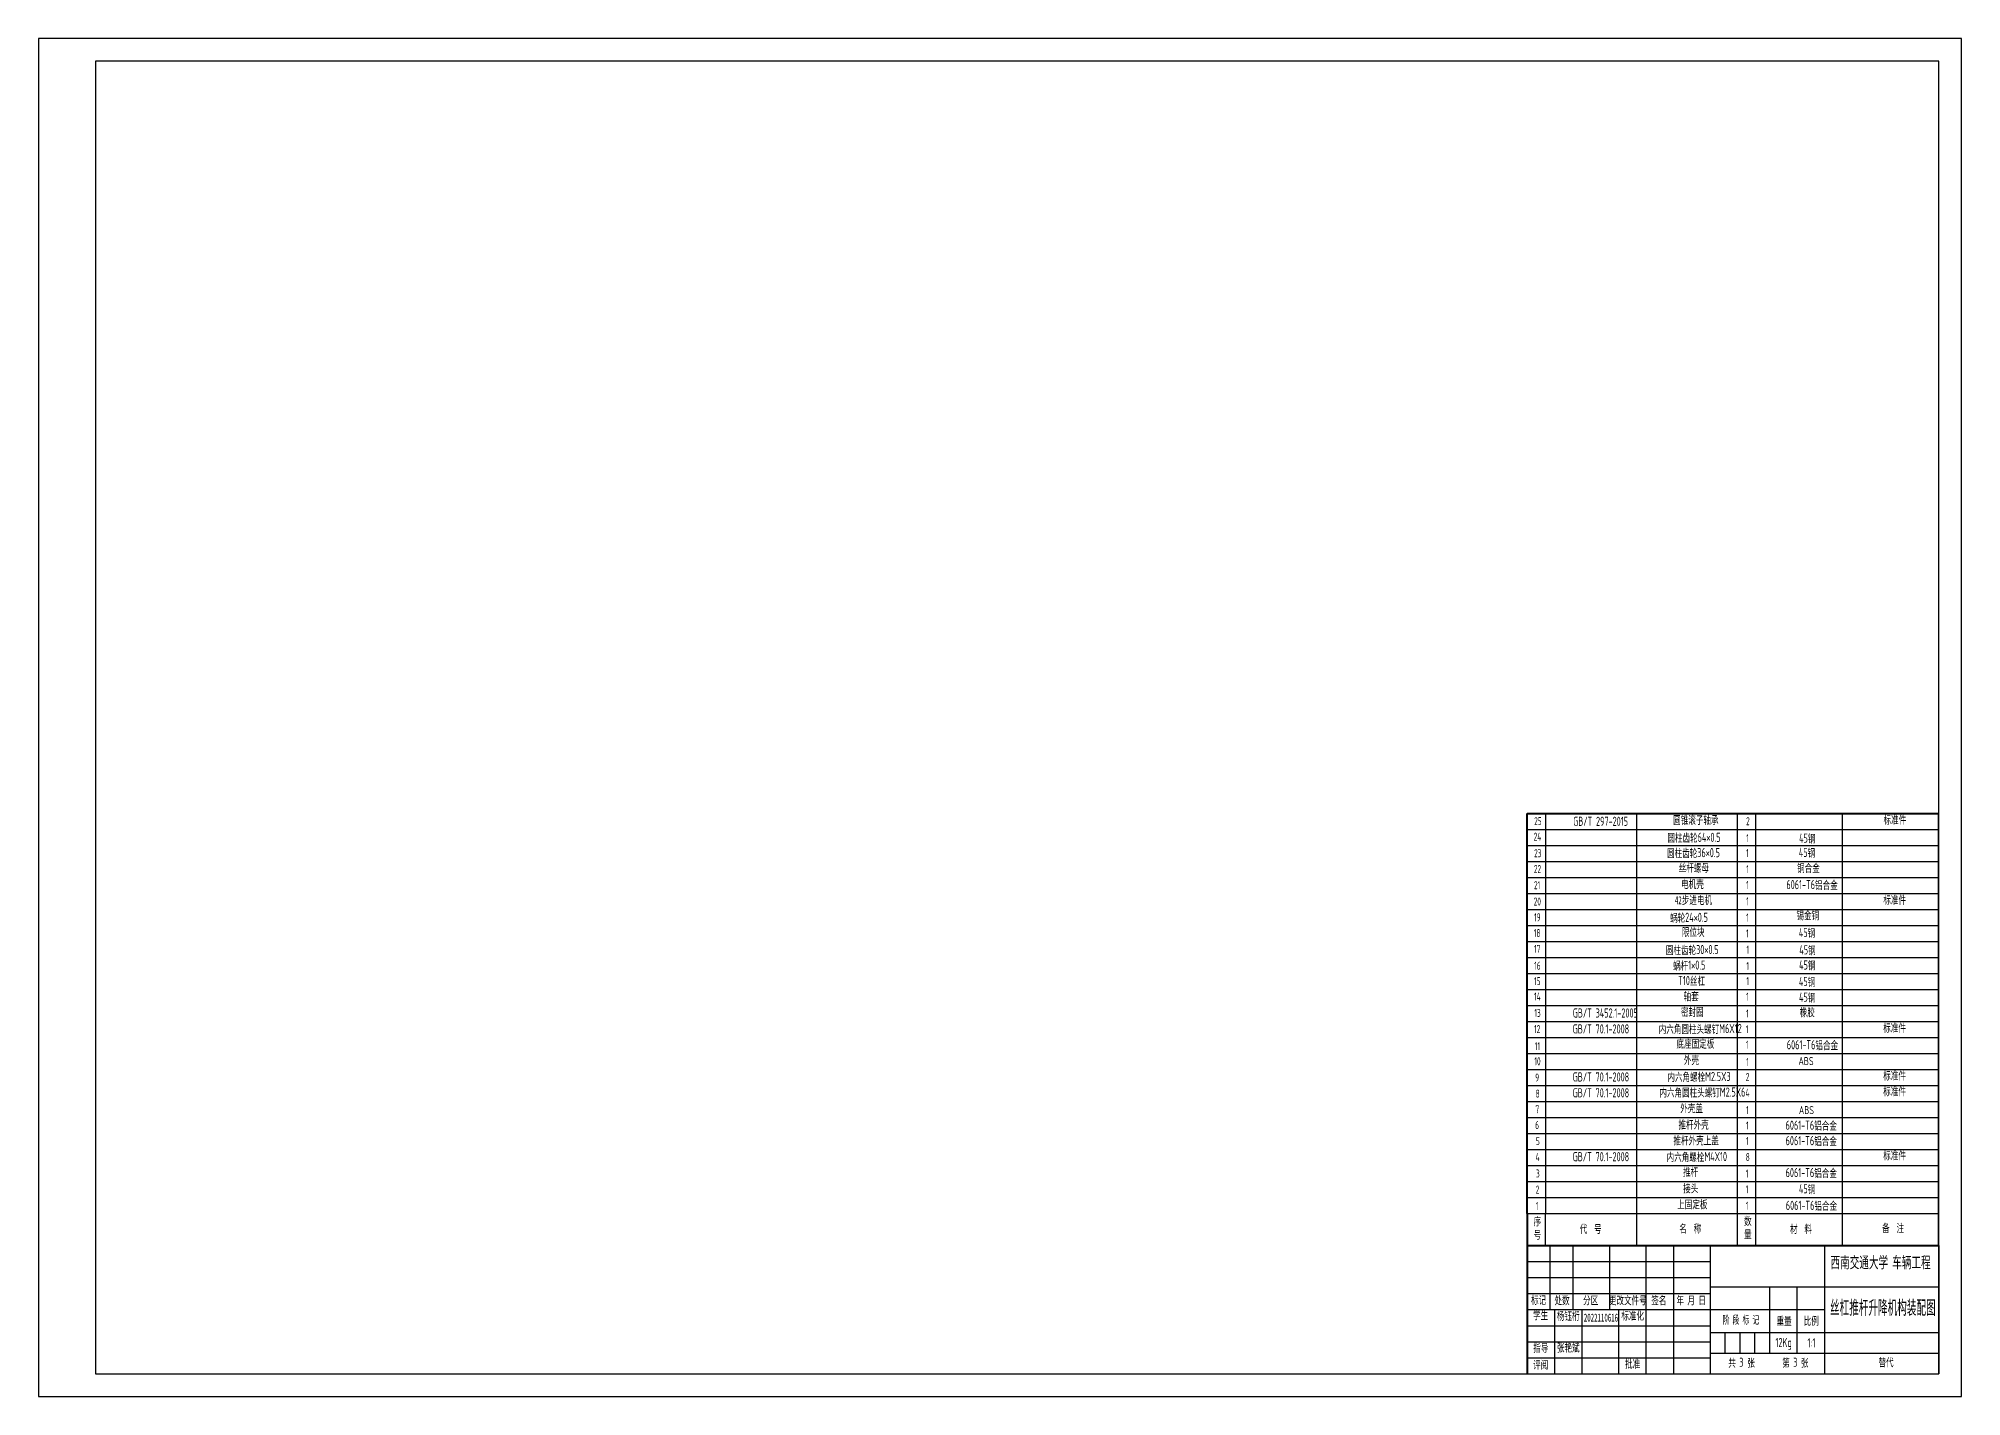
# Model space of a CAD drawing. Header units: millimetres. Extents: x 0 to 2406, y -938 to 757.
# Drawn here: x 1565 to 2406, y 163 to 757 of the extents above; entities that cross this region are included whole.
import ezdxf

# ---------------------------------------------------------------- set-up
doc = ezdxf.new("R2010")
doc.units = ezdxf.units.MM
for name, color, linetype in [('10', 7, 'Continuous'), ('5', 7, 'Continuous'), ('9', 7, 'Continuous'), ('SLD-0', 7, 'Continuous')]:
    doc.layers.add(name, color=color, linetype=linetype)
doc.styles.add('SLDTEXTSTYLE0', font='TXT', dxfattribs={"width": 0.7, "bigfont": 'bigfont'})
doc.styles.add('SLDTEXTSTYLE1', font='TXT', dxfattribs={"width": 0.633333, "bigfont": 'bigfont'})
doc.styles.add('SLDTEXTSTYLE2', font='TXT', dxfattribs={"width": 0.7})
doc.styles.add('SLDTEXTSTYLE3', font='TXT', dxfattribs={"width": 0.616667})

# ---------------------------------------------------------------- blocks, each defined once
blk = doc.blocks.new('SW_TABLEANNOTATION_0')
at = {"lineweight": 40}
for p, q in [((199.56, -20.09), (199.56, -13.09)), ((199.56, -13.09), (379.56, -13.09)), ((199.56, -27.09), (199.56, -20.09)), ((199.56, -34.09), (199.56, -27.09)), ((199.56, -41.09), (199.56, -34.09)), ((199.56, -48.09), (199.56, -41.09)), ((199.56, -55.09), (199.56, -48.09)), ((199.56, -62.09), (199.56, -55.09)), ((199.56, -69.09), (199.56, -62.09)), ((199.56, -76.09), (199.56, -69.09)), ((199.56, -83.09), (199.56, -76.09)), ((199.56, -90.09), (199.56, -83.09)), ((199.56, -97.09), (199.56, -90.09)), ((199.56, -104.09), (199.56, -97.09)), ((199.56, -111.09), (199.56, -104.09)), ((199.56, -118.09), (199.56, -111.09)), ((199.56, -125.09), (199.56, -118.09)), ((199.56, -132.09), (199.56, -125.09)), ((199.56, -139.09), (199.56, -132.09)), ((199.56, -146.09), (199.56, -139.09)), ((199.56, -153.09), (199.56, -146.09)), ((199.56, -160.09), (199.56, -153.09)), ((199.56, -167.09), (199.56, -160.09)), ((199.56, -174.09), (199.56, -167.09)), ((199.56, -181.09), (199.56, -174.09)), ((199.56, -188.09), (199.56, -181.09)), ((199.56, -188.09), (199.56, -202.09))]:
    blk.add_line(p, q, dxfattribs=at)
for p, q in [((207.56, -13.09), (207.56, -20.09)), ((247.56, -20.09), (247.56, -13.09)), ((291.56, -20.09), (291.56, -13.09)), ((299.56, -20.09), (299.56, -13.09)), ((337.56, -20.09), (337.56, -13.09)), ((379.56, -20.09), (379.56, -13.09)), ((199.56, -20.09), (379.56, -20.09)), ((207.56, -20.09), (207.56, -27.09)), ((247.56, -27.09), (247.56, -20.09)), ((291.56, -27.09), (291.56, -20.09)), ((299.56, -27.09), (299.56, -20.09)), ((337.56, -27.09), (337.56, -20.09)), ((337.56, -20.09), (347.56, -20.09)), ((379.56, -27.09), (379.56, -20.09)), ((199.56, -27.09), (379.56, -27.09)), ((207.56, -27.09), (207.56, -34.09)), ((247.56, -34.09), (247.56, -27.09)), ((291.56, -34.09), (291.56, -27.09)), ((299.56, -34.09), (299.56, -27.09)), ((337.56, -34.09), (337.56, -27.09)), ((337.56, -27.09), (347.56, -27.09)), ((379.56, -34.09), (379.56, -27.09)), ((199.56, -34.09), (379.56, -34.09)), ((199.56, -41.09), (379.56, -41.09)), ((207.56, -34.09), (207.56, -41.09)), ((207.56, -41.09), (207.56, -48.09)), ((247.56, -41.09), (247.56, -34.09)), ((247.56, -48.09), (247.56, -41.09)), ((291.56, -41.09), (291.56, -34.09)), ((291.56, -48.09), (291.56, -41.09)), ((299.56, -41.09), (299.56, -34.09)), ((299.56, -48.09), (299.56, -41.09)), ((337.56, -41.09), (337.56, -34.09)), ((337.56, -34.09), (347.56, -34.09)), ((337.56, -48.09), (337.56, -41.09)), ((337.56, -41.09), (347.56, -41.09)), ((379.56, -41.09), (379.56, -34.09)), ((379.56, -48.09), (379.56, -41.09)), ((199.56, -48.09), (379.56, -48.09)), ((207.56, -48.09), (207.56, -55.09)), ((247.56, -55.09), (247.56, -48.09)), ((291.56, -55.09), (291.56, -48.09)), ((299.56, -55.09), (299.56, -48.09)), ((337.56, -55.09), (337.56, -48.09)), ((337.56, -48.09), (347.56, -48.09)), ((379.56, -55.09), (379.56, -48.09)), ((199.56, -55.09), (379.56, -55.09)), ((207.56, -55.09), (207.56, -62.09)), ((247.56, -62.09), (247.56, -55.09)), ((291.56, -62.09), (291.56, -55.09)), ((299.56, -62.09), (299.56, -55.09)), ((337.56, -62.09), (337.56, -55.09)), ((337.56, -55.09), (347.56, -55.09)), ((379.56, -62.09), (379.56, -55.09)), ((199.56, -62.09), (379.56, -62.09)), ((207.56, -62.09), (207.56, -69.09)), ((247.56, -69.09), (247.56, -62.09)), ((291.56, -69.09), (291.56, -62.09)), ((299.56, -69.09), (299.56, -62.09)), ((337.56, -69.09), (337.56, -62.09)), ((337.56, -62.09), (347.56, -62.09)), ((379.56, -69.09), (379.56, -62.09)), ((199.56, -69.09), (379.56, -69.09)), ((207.56, -69.09), (207.56, -76.09)), ((247.56, -76.09), (247.56, -69.09)), ((291.56, -76.09), (291.56, -69.09)), ((299.56, -76.09), (299.56, -69.09)), ((337.56, -76.09), (337.56, -69.09)), ((337.56, -69.09), (347.56, -69.09)), ((379.56, -76.09), (379.56, -69.09)), ((199.56, -76.09), (379.56, -76.09)), ((199.56, -83.09), (379.56, -83.09)), ((207.56, -76.09), (207.56, -83.09)), ((207.56, -83.09), (207.56, -90.09)), ((247.56, -83.09), (247.56, -76.09)), ((247.56, -90.09), (247.56, -83.09)), ((291.56, -83.09), (291.56, -76.09)), ((291.56, -90.09), (291.56, -83.09)), ((299.56, -83.09), (299.56, -76.09)), ((299.56, -90.09), (299.56, -83.09)), ((337.56, -83.09), (337.56, -76.09)), ((337.56, -76.09), (347.56, -76.09)), ((337.56, -90.09), (337.56, -83.09)), ((337.56, -83.09), (347.56, -83.09)), ((379.56, -83.09), (379.56, -76.09)), ((379.56, -90.09), (379.56, -83.09)), ((199.56, -90.09), (379.56, -90.09)), ((207.56, -90.09), (207.56, -97.09)), ((247.56, -97.09), (247.56, -90.09)), ((291.56, -97.09), (291.56, -90.09)), ((299.56, -97.09), (299.56, -90.09)), ((337.56, -97.09), (337.56, -90.09)), ((337.56, -90.09), (347.56, -90.09)), ((379.56, -97.09), (379.56, -90.09)), ((199.56, -97.09), (379.56, -97.09)), ((207.56, -97.09), (207.56, -104.09)), ((247.56, -104.09), (247.56, -97.09)), ((291.56, -104.09), (291.56, -97.09)), ((299.56, -104.09), (299.56, -97.09)), ((337.56, -104.09), (337.56, -97.09)), ((337.56, -97.09), (347.56, -97.09)), ((379.56, -104.09), (379.56, -97.09)), ((199.56, -104.09), (379.56, -104.09)), ((207.56, -104.09), (207.56, -111.09)), ((247.56, -111.09), (247.56, -104.09)), ((291.56, -111.09), (291.56, -104.09)), ((299.56, -111.09), (299.56, -104.09)), ((337.56, -111.09), (337.56, -104.09)), ((337.56, -104.09), (347.56, -104.09)), ((379.56, -111.09), (379.56, -104.09)), ((199.56, -111.09), (379.56, -111.09)), ((207.56, -111.09), (207.56, -118.09)), ((247.56, -118.09), (247.56, -111.09)), ((291.56, -118.09), (291.56, -111.09)), ((299.56, -118.09), (299.56, -111.09)), ((337.56, -118.09), (337.56, -111.09)), ((337.56, -111.09), (347.56, -111.09)), ((379.56, -118.09), (379.56, -111.09)), ((199.56, -118.09), (379.56, -118.09)), ((199.56, -125.09), (379.56, -125.09)), ((207.56, -118.09), (207.56, -125.09)), ((207.56, -125.09), (207.56, -132.09)), ((247.56, -125.09), (247.56, -118.09)), ((247.56, -132.09), (247.56, -125.09)), ((291.56, -125.09), (291.56, -118.09)), ((291.56, -132.09), (291.56, -125.09)), ((299.56, -125.09), (299.56, -118.09)), ((299.56, -132.09), (299.56, -125.09)), ((337.56, -125.09), (337.56, -118.09)), ((337.56, -118.09), (347.56, -118.09)), ((337.56, -132.09), (337.56, -125.09)), ((337.56, -125.09), (347.56, -125.09)), ((379.56, -125.09), (379.56, -118.09)), ((379.56, -132.09), (379.56, -125.09)), ((199.56, -132.09), (379.56, -132.09)), ((207.56, -132.09), (207.56, -139.09)), ((247.56, -139.09), (247.56, -132.09)), ((291.56, -139.09), (291.56, -132.09)), ((299.56, -139.09), (299.56, -132.09)), ((337.56, -139.09), (337.56, -132.09)), ((337.56, -132.09), (347.56, -132.09)), ((379.56, -139.09), (379.56, -132.09)), ((199.56, -139.09), (379.56, -139.09)), ((207.56, -139.09), (207.56, -146.09)), ((247.56, -146.09), (247.56, -139.09)), ((291.56, -146.09), (291.56, -139.09)), ((299.56, -146.09), (299.56, -139.09)), ((337.56, -146.09), (337.56, -139.09)), ((337.56, -139.09), (347.56, -139.09)), ((379.56, -146.09), (379.56, -139.09)), ((199.56, -146.09), (379.56, -146.09)), ((207.56, -146.09), (207.56, -153.09)), ((247.56, -153.09), (247.56, -146.09)), ((291.56, -153.09), (291.56, -146.09)), ((299.56, -153.09), (299.56, -146.09)), ((337.56, -153.09), (337.56, -146.09)), ((337.56, -146.09), (347.56, -146.09)), ((379.56, -153.09), (379.56, -146.09)), ((199.56, -153.09), (379.56, -153.09)), ((207.56, -153.09), (207.56, -160.09)), ((247.56, -160.09), (247.56, -153.09)), ((291.56, -160.09), (291.56, -153.09)), ((299.56, -160.09), (299.56, -153.09)), ((337.56, -160.09), (337.56, -153.09)), ((337.56, -153.09), (347.56, -153.09)), ((379.56, -160.09), (379.56, -153.09)), ((199.56, -160.09), (379.56, -160.09)), ((199.56, -167.09), (379.56, -167.09)), ((207.56, -160.09), (207.56, -167.09)), ((207.56, -167.09), (207.56, -174.09)), ((247.56, -167.09), (247.56, -160.09)), ((247.56, -174.09), (247.56, -167.09)), ((291.56, -167.09), (291.56, -160.09)), ((291.56, -174.09), (291.56, -167.09)), ((299.56, -167.09), (299.56, -160.09)), ((299.56, -174.09), (299.56, -167.09)), ((337.56, -167.09), (337.56, -160.09)), ((337.56, -160.09), (347.56, -160.09)), ((337.56, -174.09), (337.56, -167.09)), ((337.56, -167.09), (347.56, -167.09)), ((379.56, -167.09), (379.56, -160.09)), ((379.56, -174.09), (379.56, -167.09)), ((199.56, -174.09), (379.56, -174.09)), ((207.56, -174.09), (207.56, -181.09)), ((247.56, -181.09), (247.56, -174.09)), ((291.56, -181.09), (291.56, -174.09)), ((299.56, -181.09), (299.56, -174.09)), ((337.56, -181.09), (337.56, -174.09)), ((337.56, -174.09), (347.56, -174.09)), ((379.56, -181.09), (379.56, -174.09)), ((199.56, -181.09), (379.56, -181.09)), ((207.56, -181.09), (207.56, -188.09)), ((247.56, -188.09), (247.56, -181.09)), ((291.56, -188.09), (291.56, -181.09)), ((299.56, -188.09), (299.56, -181.09)), ((337.56, -188.09), (337.56, -181.09)), ((337.56, -181.09), (347.56, -181.09)), ((379.56, -188.09), (379.56, -181.09)), ((207.56, -202.09), (207.56, -188.09)), ((247.56, -202.09), (247.56, -188.09)), ((291.56, -202.09), (291.56, -188.09)), ((299.56, -202.09), (299.56, -188.09)), ((337.56, -202.09), (337.56, -188.09)), ((337.56, -188.09), (347.56, -188.09)), ((379.56, -202.09), (379.56, -188.09)), ((337.56, -202.09), (337.56, -195.09)), ((199.56, -202.09), (207.56, -202.09)), ((207.56, -202.09), (247.56, -202.09)), ((247.56, -202.09), (291.56, -202.09)), ((291.56, -202.09), (299.56, -202.09)), ((299.56, -202.09), (337.56, -202.09)), ((337.56, -202.09), (359.56, -202.09)), ((359.56, -202.09), (379.56, -202.09))]:
    blk.add_line(p, q)
at = {"layer": '10', "color": 0}
for p, q in [((199.56, -20.09), (225.39, -20.09)), ((225.39, -20.09), (306.55, -20.09)), ((306.55, -20.09), (337.56, -20.09)), ((347.56, -20.09), (353.95, -20.09)), ((353.95, -20.09), (379.56, -20.09)), ((199.56, -27.09), (225.39, -27.09)), ((225.39, -27.09), (306.55, -27.09)), ((306.55, -27.09), (337.56, -27.09)), ((347.56, -27.09), (353.95, -27.09)), ((353.95, -27.09), (379.56, -27.09)), ((199.56, -34.09), (225.39, -34.09)), ((199.56, -41.09), (225.39, -41.09)), ((225.39, -34.09), (306.55, -34.09)), ((225.39, -41.09), (306.55, -41.09)), ((306.55, -34.09), (337.56, -34.09)), ((306.55, -41.09), (337.56, -41.09)), ((347.56, -34.09), (353.95, -34.09)), ((347.56, -41.09), (353.95, -41.09)), ((353.95, -34.09), (379.56, -34.09)), ((353.95, -41.09), (379.56, -41.09)), ((199.56, -48.09), (225.39, -48.09)), ((225.39, -48.09), (306.55, -48.09)), ((306.55, -48.09), (337.56, -48.09)), ((347.56, -48.09), (353.95, -48.09)), ((353.95, -48.09), (379.56, -48.09)), ((199.56, -55.09), (225.39, -55.09)), ((225.39, -55.09), (306.55, -55.09)), ((306.55, -55.09), (337.56, -55.09)), ((347.56, -55.09), (353.95, -55.09)), ((353.95, -55.09), (379.56, -55.09)), ((199.56, -62.09), (225.39, -62.09)), ((225.39, -62.09), (306.55, -62.09)), ((306.55, -62.09), (337.56, -62.09)), ((347.56, -62.09), (353.95, -62.09)), ((353.95, -62.09), (379.56, -62.09)), ((199.56, -69.09), (225.39, -69.09)), ((225.39, -69.09), (306.55, -69.09)), ((306.55, -69.09), (337.56, -69.09)), ((347.56, -69.09), (353.95, -69.09)), ((353.95, -69.09), (379.56, -69.09)), ((199.56, -76.09), (225.39, -76.09)), ((199.56, -83.09), (225.39, -83.09)), ((225.39, -76.09), (306.55, -76.09)), ((225.39, -83.09), (306.55, -83.09)), ((306.55, -76.09), (337.56, -76.09)), ((306.55, -83.09), (337.56, -83.09)), ((347.56, -76.09), (353.95, -76.09)), ((347.56, -83.09), (353.95, -83.09)), ((353.95, -76.09), (379.56, -76.09)), ((353.95, -83.09), (379.56, -83.09)), ((199.56, -90.09), (225.39, -90.09)), ((225.39, -90.09), (306.55, -90.09)), ((306.55, -90.09), (337.56, -90.09)), ((347.56, -90.09), (353.95, -90.09)), ((353.95, -90.09), (379.56, -90.09)), ((199.56, -97.09), (225.39, -97.09)), ((225.39, -97.09), (306.55, -97.09)), ((306.55, -97.09), (337.56, -97.09)), ((347.56, -97.09), (353.95, -97.09)), ((353.95, -97.09), (379.56, -97.09)), ((199.56, -104.09), (225.39, -104.09)), ((225.39, -104.09), (306.55, -104.09)), ((306.55, -104.09), (337.56, -104.09)), ((347.56, -104.09), (353.95, -104.09)), ((353.95, -104.09), (379.56, -104.09)), ((199.56, -111.09), (225.39, -111.09)), ((225.39, -111.09), (306.55, -111.09)), ((306.55, -111.09), (337.56, -111.09)), ((347.56, -111.09), (353.95, -111.09)), ((353.95, -111.09), (379.56, -111.09)), ((199.56, -118.09), (225.39, -118.09)), ((199.56, -125.09), (225.39, -125.09)), ((225.39, -118.09), (306.55, -118.09)), ((225.39, -125.09), (306.55, -125.09)), ((306.55, -118.09), (337.56, -118.09)), ((306.55, -125.09), (337.56, -125.09)), ((347.56, -118.09), (353.95, -118.09)), ((347.56, -125.09), (353.95, -125.09)), ((353.95, -118.09), (379.56, -118.09)), ((353.95, -125.09), (379.56, -125.09)), ((199.56, -132.09), (225.39, -132.09)), ((225.39, -132.09), (306.55, -132.09)), ((306.55, -132.09), (337.56, -132.09)), ((347.56, -132.09), (353.95, -132.09)), ((353.95, -132.09), (379.56, -132.09)), ((199.56, -139.09), (225.39, -139.09)), ((225.39, -139.09), (306.55, -139.09)), ((306.55, -139.09), (337.56, -139.09)), ((347.56, -139.09), (353.95, -139.09)), ((353.95, -139.09), (379.56, -139.09)), ((199.56, -146.09), (225.39, -146.09)), ((225.39, -146.09), (306.55, -146.09)), ((306.55, -146.09), (337.56, -146.09)), ((347.56, -146.09), (353.95, -146.09)), ((353.95, -146.09), (379.56, -146.09)), ((199.56, -153.09), (225.39, -153.09)), ((225.39, -153.09), (306.55, -153.09)), ((306.55, -153.09), (337.56, -153.09)), ((347.56, -153.09), (353.95, -153.09)), ((353.95, -153.09), (379.56, -153.09)), ((199.56, -160.09), (225.39, -160.09)), ((199.56, -167.09), (225.39, -167.09)), ((225.39, -160.09), (306.55, -160.09)), ((225.39, -167.09), (306.55, -167.09)), ((306.55, -160.09), (337.56, -160.09)), ((306.55, -167.09), (337.56, -167.09)), ((347.56, -160.09), (353.95, -160.09)), ((347.56, -167.09), (353.95, -167.09)), ((353.95, -160.09), (379.56, -160.09)), ((353.95, -167.09), (379.56, -167.09)), ((199.56, -174.09), (225.39, -174.09)), ((225.39, -174.09), (306.55, -174.09)), ((306.55, -174.09), (337.56, -174.09)), ((347.56, -174.09), (353.95, -174.09)), ((353.95, -174.09), (379.56, -174.09)), ((199.56, -181.09), (225.39, -181.09)), ((225.39, -181.09), (306.55, -181.09)), ((306.55, -181.09), (337.56, -181.09)), ((347.56, -181.09), (353.95, -181.09)), ((353.95, -181.09), (379.56, -181.09)), ((199.56, -188.09), (225.39, -188.09)), ((225.39, -188.09), (306.55, -188.09)), ((306.55, -188.09), (337.56, -188.09)), ((347.56, -188.09), (353.95, -188.09)), ((353.95, -188.09), (379.56, -188.09))]:
    blk.add_line(p, q, dxfattribs=at)
at = {"layer": '10', "color": 0, "char_height": 3.5, "attachment_point": 1}
for s, insert, width, style in [('{\\Fgbenor|c134;25}', (202.68, -14.68), 0.8167, 'SLDTEXTSTYLE3'), ('{\\Fgbenor|c134;2}', (295.35, -14.69), 0.9734, 'SLDTEXTSTYLE3'), ('{\\Fgbenor|c134;24}', (202.46, -21.46), 1.0403, 'SLDTEXTSTYLE3'), ('{\\Fgbenor|c134;1}', (295.42, -22.13), 1.0401, 'SLDTEXTSTYLE3'), ('{\\Fgbenor|c134;23}', (202.64, -28.71), 1.8391, 'SLDTEXTSTYLE3'), ('{\\Fgbenor|c134;1}', (295.34, -28.64), 0.8993, 'SLDTEXTSTYLE3'), ('{\\Fgbenor|c134;22}', (202.57, -35.61), 2.45, 'SLDTEXTSTYLE3'), ('{\\Fgbenor|c134;18}', (202.5, -63.62), 1.9221, 'SLDTEXTSTYLE3'), ('{\\Fgbenor|c134;1}', (295.32, -63.78), 1.9221, 'SLDTEXTSTYLE3'), ('{\\Fgbenor|c134;16}', (202.68, -77.91), 3.2667, 'SLDTEXTSTYLE3'), ('{\\Fgbenor|c134;1}', (295.38, -91.45), 0.8167, 'SLDTEXTSTYLE3'), ('{\\Fgbenor|c134;1}', (295.46, -84.62), 1.9221, 'SLDTEXTSTYLE3'), ('{\\Fgbenor|c134;1}', (295.22, -105.69), 1.0403, 'SLDTEXTSTYLE3'), ('{\\Fgbenor|c134;1}', (295.28, -112.47), 0.8993, 'SLDTEXTSTYLE3'), ('{\\Fgbenor|c134;8}', (203.33, -133.84), 1.6333, 'SLDTEXTSTYLE3'), ('{\\fHYSWLongFangSong|b0|i0|c134|p2;内六角圆柱头螺钉\\Fgbenor|c0;\\H1.14286x;M2.5X6}', (257.41, -132.92), 43.9403, 'SLDTEXTSTYLE2'), ('{\\Fgbenor|c134;1}', (295.33, -141.05), 1.6333, 'SLDTEXTSTYLE3'), ('{\\Fgbenor|c134;1}', (295.32, -147.8), 3.2667, 'SLDTEXTSTYLE3'), ('{\\Fgbenor|c134;1}', (295.3, -154.58), 1.8375, 'SLDTEXTSTYLE3'), ('{\\Fgbenor|c134;1}', (295.16, -175.7), 2.45, 'SLDTEXTSTYLE3'), ('{\\Fgbenor|c134;1}', (295.24, -182.92), 1.8391, 'SLDTEXTSTYLE3')]:
    blk.add_mtext(s, dxfattribs=dict(at, insert=insert, width=width, style=style))
for s, insert, style in [('\\pxi-2,l3,t3;{\\Fgbenor|c134;\\H1.14286x;GB/T 297-2015}', (216.25, -14.49), 'SLDTEXTSTYLE0'), ('{\\fHYSWLongFangSong|b0|i0|c134|p2;圆锥滚子轴承}', (263.45, -14.21), 'SLDTEXTSTYLE0'), ('{\\fHYSWLongFangSong|b0|i0|c134|p2;标准件}', (355.44, -14.13), 'SLDTEXTSTYLE0'), ('{\\fHYSWLongFangSong|b0|i0|c134|p2;圆柱齿轮\\Fgbenor|c128;\\H1.14286x;64×0.5}', (260.92, -21.5), 'SLDTEXTSTYLE0'), ('\\pxi-2,l3,t3;{\\Fgbenor|c134;\\H1.14286x;45\\fHYSWLongFangSong|b0|i0|c134|p2;\\H0.875x;钢}', (315.01, -21.85), 'SLDTEXTSTYLE0'), ('{\\fHYSWLongFangSong|b0|i0|c134|p2;圆柱齿轮\\Fgbenor|c128;\\H1.14286x;36×0.5}', (260.76, -28.19), 'SLDTEXTSTYLE0'), ('\\pxi-2,l3,t3;{\\Fgbenor|c134;\\H1.14286x;45\\fHYSWLongFangSong|b0|i0|c134|p2;\\H0.875x;钢}', (314.92, -28.1), 'SLDTEXTSTYLE0'), ('{\\fHYSWLongFangSong|b0|i0|c134|p2;丝杆螺母}', (265.87, -35.12), 'SLDTEXTSTYLE0'), ('{\\fHYSWLongFangSong|b0|i0|c134|p2;电机壳}', (266.92, -42.23), 'SLDTEXTSTYLE0'), ('{\\Fgbenor|c134;1}', (295.41, -35.69), 'SLDTEXTSTYLE3'), ('\\pxi-2,l3,t3;{\\fHYSWLongFangSong|b0|i0|c134|p2;铜合金}', (314.16, -35.22), 'SLDTEXTSTYLE0'), ('{\\Fgbenor|c134;20}', (202.48, -49.83), 'SLDTEXTSTYLE3'), ('{\\Fgbenor|c134;21}', (202.59, -42.69), 'SLDTEXTSTYLE3'), ('{\\fHYSWLongFangSong|b0|i0|c134|p2;42步进电机}', (264.22, -49.27), 'SLDTEXTSTYLE0'), ('{\\Fgbenor|c134;1}', (295.4, -42.57), 'SLDTEXTSTYLE3'), ('{\\Fgbenor|c134;1}', (295.4, -49.71), 'SLDTEXTSTYLE3'), ('\\pxi-2,l3,t3;{\\Fgbenor|c134;\\H1.14286x;6061-T6\\fHYSWLongFangSong|b0|i0|c134|p2;\\H0.875x;铝合金}', (309.47, -42.18), 'SLDTEXTSTYLE0'), ('{\\fHYSWLongFangSong|b0|i0|c134|p2;标准件}', (355.36, -49.16), 'SLDTEXTSTYLE0'), ('{\\Fgbenor|c134;19}', (202.62, -56.73), 'SLDTEXTSTYLE3'), ('{\\fHYSWLongFangSong|b0|i0|c134|p2;蜗轮\\Fgbenor|c128;\\H1.14286x;24×0.5}', (262.1, -56.49), 'SLDTEXTSTYLE0'), ('{\\Fgbenor|c134;1}', (295.38, -56.89), 'SLDTEXTSTYLE3'), ('\\pxi-2,l3,t3;{\\fHYSWLongFangSong|b0|i0|c134|p2;锡金铜}', (313.86, -55.92), 'SLDTEXTSTYLE0'), ('{\\fHYSWLongFangSong|b0|i0|c134|p2;限位块}', (267.24, -63.19), 'SLDTEXTSTYLE0'), ('\\pxi-2,l3,t3;{\\Fgbenor|c134;\\H1.14286x;45\\fHYSWLongFangSong|b0|i0|c134|p2;\\H0.875x;钢}', (314.92, -63.13), 'SLDTEXTSTYLE0'), ('{\\Fgbenor|c134;17}', (202.62, -70.54), 'SLDTEXTSTYLE3'), ('{\\fHYSWLongFangSong|b0|i0|c134|p2;圆柱齿轮\\Fgbenor|c128;\\H1.14286x;30×0.5}', (260.27, -70.59), 'SLDTEXTSTYLE0'), ('{\\Fgbenor|c134;1}', (295.49, -70.9), 'SLDTEXTSTYLE3'), ('\\pxi-2,l3,t3;{\\Fgbenor|c134;\\H1.14286x;45\\fHYSWLongFangSong|b0|i0|c134|p2;\\H0.875x;钢}', (315.11, -70.7), 'SLDTEXTSTYLE0'), ('{\\fHYSWLongFangSong|b0|i0|c134|p2;蜗杆\\Fgbenor|c134;\\H1.14286x;1×0.5}', (263.43, -77.38), 'SLDTEXTSTYLE0'), ('{\\Fgbenor|c134;1}', (295.45, -78.05), 'SLDTEXTSTYLE3'), ('\\pxi-2,l3,t3;{\\Fgbenor|c134;\\H1.14286x;45\\fHYSWLongFangSong|b0|i0|c134|p2;\\H0.875x;钢}', (315.02, -77.33), 'SLDTEXTSTYLE0'), ('{\\Fgbenor|c134;14}', (202.62, -91.38), 'SLDTEXTSTYLE3'), ('{\\Fgbenor|c134;15}', (202.63, -84.66), 'SLDTEXTSTYLE3'), ('{\\Fgbenor|c128;\\H1.14286x;T10\\fHYSWLongFangSong|b0|i0|c134|p2;\\H0.875x;丝杠}', (265.66, -84.13), 'SLDTEXTSTYLE0'), ('{\\fHYSWLongFangSong|b0|i0|c134|p2;轴套}', (268.01, -91.33), 'SLDTEXTSTYLE0'), ('\\pxi-2,l3,t3;{\\Fgbenor|c134;\\H1.14286x;45\\fHYSWLongFangSong|b0|i0|c134|p2;\\H0.875x;钢}', (314.95, -84.55), 'SLDTEXTSTYLE0'), ('\\pxi-2,l3,t3;{\\Fgbenor|c134;\\H1.14286x;45\\fHYSWLongFangSong|b0|i0|c134|p2;\\H0.875x;钢}', (314.99, -91.42), 'SLDTEXTSTYLE0'), ('{\\Fgbenor|c134;13}', (202.75, -98.55), 'SLDTEXTSTYLE3'), ('\\pxi-2,l3,t3;{\\Fgbenor|c134;\\H1.14286x;GB/T 3452.1-2005}', (216.08, -98.33), 'SLDTEXTSTYLE0'), ('{\\fHYSWLongFangSong|b0|i0|c134|p2;密封圈}', (266.86, -98.17), 'SLDTEXTSTYLE0'), ('{\\Fgbenor|c134;1}', (295.34, -98.82), 'SLDTEXTSTYLE3'), ('\\pxi-2,l3,t3;{\\fHYSWLongFangSong|b0|i0|c134|p2;橡胶}', (315.26, -98.32), 'SLDTEXTSTYLE0'), ('{\\Fgbenor|c134;12}', (202.63, -105.62), 'SLDTEXTSTYLE3'), ('\\pxi-2,l3,t3;{\\Fgbenor|c134;\\H1.14286x;GB/T 70.1-2008}', (216.04, -105.3), 'SLDTEXTSTYLE0'), ('{\\fHYSWLongFangSong|b0|i0|c134|p2;内六角圆柱头螺钉\\Fgbenor|c0;\\H1.14286x;M6X12}', (257.14, -105.15), 'SLDTEXTSTYLE2'), ('{\\fHYSWLongFangSong|b0|i0|c134|p2;标准件}', (355.31, -105.14), 'SLDTEXTSTYLE0'), ('{\\Fgbenor|c134;11}', (202.94, -113.09), 'SLDTEXTSTYLE3'), ('{\\fHYSWLongFangSong|b0|i0|c134|p2;底座固定板}', (264.92, -112.07), 'SLDTEXTSTYLE0'), ('\\pxi-2,l3,t3;{\\Fgbenor|c134;\\H1.14286x;6061-T6\\fHYSWLongFangSong|b0|i0|c134|p2;\\H0.875x;铝合金}', (309.65, -112.22), 'SLDTEXTSTYLE0'), ('{\\Fgbenor|c134;10}', (202.76, -119.71), 'SLDTEXTSTYLE3'), ('{\\fHYSWLongFangSong|b0|i0|c134|p2;内六角螺栓\\Fgbenor|c0;\\H1.14286x;M2.5X3}', (260.92, -126.1), 'SLDTEXTSTYLE2'), ('{\\fHYSWLongFangSong|b0|i0|c134|p2;外壳}', (268.13, -119.21), 'SLDTEXTSTYLE0'), ('{\\Fgbenor|c134;1}', (295.43, -119.99), 'SLDTEXTSTYLE3'), ('\\pxi-2,l3,t3;{\\Fgbenor|c134;ABS}', (314.75, -119.61), 'SLDTEXTSTYLE0'), ('{\\fHYSWLongFangSong|b0|i0|c134|p2;标准件}', (355.31, -126.01), 'SLDTEXTSTYLE0'), ('{\\Fgbenor|c134;9}', (203.12, -126.81), 'SLDTEXTSTYLE3'), ('\\pxi-2,l3,t3;{\\Fgbenor|c134;\\H1.14286x;GB/T 70.1-2008}', (216.04, -126.31), 'SLDTEXTSTYLE0'), ('\\pxi-2,l3,t3;{\\Fgbenor|c134;\\H1.14286x;GB/T 70.1-2008}', (216.04, -133.23), 'SLDTEXTSTYLE0'), ('{\\Fgbenor|c134;4}', (295.12, -133.49), 'SLDTEXTSTYLE3'), ('{\\Fgbenor|c134;2}', (295.2, -126.55), 'SLDTEXTSTYLE3'), ('{\\fHYSWLongFangSong|b0|i0|c134|p2;标准件}', (355.31, -132.88), 'SLDTEXTSTYLE0'), ('{\\Fgbenor|c134;7}', (203.23, -140.74), 'SLDTEXTSTYLE3'), ('{\\fHYSWLongFangSong|b0|i0|c134|p2;外壳盖}', (266.55, -140.26), 'SLDTEXTSTYLE0'), ('\\pxi-2,l3,t3;{\\Fgbenor|c134;ABS}', (314.92, -141.07), 'SLDTEXTSTYLE0'), ('{\\Fgbenor|c134;6}', (203.12, -147.58), 'SLDTEXTSTYLE3'), ('{\\fHYSWLongFangSong|b0|i0|c134|p2;推杆外壳}', (265.79, -147.46), 'SLDTEXTSTYLE0'), ('\\pxi-2,l3,t3;{\\Fgbenor|c134;\\H1.14286x;6061-T6\\fHYSWLongFangSong|b0|i0|c134|p2;\\H0.875x;铝合金}', (309.12, -147.41), 'SLDTEXTSTYLE0'), ('{\\Fgbenor|c134;5}', (203.44, -154.6), 'SLDTEXTSTYLE3'), ('{\\fHYSWLongFangSong|b0|i0|c134|p2;推杆外壳上盖}', (263.59, -154.39), 'SLDTEXTSTYLE0'), ('\\pxi-2,l3,t3;{\\Fgbenor|c134;\\H1.14286x;6061-T6\\fHYSWLongFangSong|b0|i0|c134|p2;\\H0.875x;铝合金}', (309.12, -154.17), 'SLDTEXTSTYLE0'), ('{\\Fgbenor|c134;4}', (203.3, -161.62), 'SLDTEXTSTYLE3'), ('\\pxi-2,l3,t3;{\\Fgbenor|c134;\\H1.14286x;GB/T 70.1-2008}', (216.04, -161.19), 'SLDTEXTSTYLE0'), ('{\\fHYSWLongFangSong|b0|i0|c134|p2;内六角螺栓\\Fgbenor|c0;\\H1.14286x;M4X\\Fgbenor|c134;1\\Fgbenor|c0;0}', (260.58, -161.13), 'SLDTEXTSTYLE2'), ('{\\fHYSWLongFangSong|b0|i0|c134|p2;推杆}', (267.75, -168.16), 'SLDTEXTSTYLE0'), ('{\\Fgbenor|c134;8}', (295.22, -161.63), 'SLDTEXTSTYLE3'), ('\\pxi-2,l3,t3;{\\Fgbenor|c134;\\H1.14286x;6061-T6\\fHYSWLongFangSong|b0|i0|c134|p2;\\H0.875x;铝合金}', (309.12, -168.15), 'SLDTEXTSTYLE0'), ('{\\fHYSWLongFangSong|b0|i0|c134|p2;标准件}', (355.31, -160.95), 'SLDTEXTSTYLE0'), ('{\\Fgbenor|c134;2}', (203.35, -175.83), 'SLDTEXTSTYLE3'), ('{\\Fgbenor|c134;3}', (203.47, -168.78), 'SLDTEXTSTYLE3'), ('{\\fHYSWLongFangSong|b0|i0|c134|p2;接头}', (267.82, -175.34), 'SLDTEXTSTYLE0'), ('{\\Fgbenor|c134;1}', (295.21, -168.83), 'SLDTEXTSTYLE3'), ('\\pxi-2,l3,t3;{\\Fgbenor|c134;\\H1.14286x;45\\fHYSWLongFangSong|b0|i0|c134|p2;\\H0.875x;钢}', (314.95, -175.22), 'SLDTEXTSTYLE0'), ('{\\Fgbenor|c134;1}', (203.44, -183), 'SLDTEXTSTYLE3'), ('{\\fHYSWLongFangSong|b0|i0|c134|p2;上固定板}', (265.22, -182.32), 'SLDTEXTSTYLE0'), ('\\pxi-2,l3,t3;{\\Fgbenor|c134;\\H1.14286x;6061-T6\\fHYSWLongFangSong|b0|i0|c134|p2;\\H0.875x;铝合金}', (309.21, -182.47), 'SLDTEXTSTYLE0'), ('{\\fHYSWLongFangSong|b0|i0|c134|p2;序\\P号}', (202.43, -189.78), 'SLDTEXTSTYLE0'), ('{\\fHYSWLongFangSong|b0|i0|c134|p2;代  号}', (222.56, -193.09), 'SLDTEXTSTYLE0'), ('{\\fHYSWLongFangSong|b0|i0|c134|p2;名  称}', (266.12, -192.92), 'SLDTEXTSTYLE0'), ('{\\fHYSWLongFangSong|b0|i0|c134|p2;数\\P量}', (294.44, -189.64), 'SLDTEXTSTYLE0'), ('{\\fHYSWLongFangSong|b0|i0|c134|p2;材  料}', (314.56, -193.09), 'SLDTEXTSTYLE0'), ('{\\fHYSWLongFangSong|b0|i0|c134|p2;备  注}', (354.82, -192.69), 'SLDTEXTSTYLE0')]:
    blk.add_mtext(s, dxfattribs=dict(at, insert=insert, style=style))

msp = doc.modelspace()

# ---------------------------------------------------------------- linework, layer by layer
for p, q in [((2396.3093943, 229.0302602), (2396.3093943, 173.0302602)), ((2302.8093943, 191.0302602), (2302.8093943, 182.0126607)), ((2309.3093943, 191.0302602), (2309.3093943, 182.0126607)), ((2315.8093943, 191.0302602), (2315.8093943, 182.0126607)), ((2322.3093943, 191.0302602), (2322.3093943, 182.0126607)), ((2334.3093943, 191.0302602), (2334.3093943, 182.0126607)), ((2216.3093943, 173.0302602), (2396.3093943, 173.0302602))]:
    msp.add_line(p, q)
at = {"layer": '10'}
msp.add_line((2216.3093943, 173.0302602), (2228.3495652, 173.0302602), dxfattribs=at)
at = {"layer": '5', "color": 7}
for p, q in [((2406.3093943, 757.0302602), (1565.3093943, 757.0302602)), ((1565.3093943, 757.0302602), (1565.3093943, 163.0302602)), ((2406.3093943, 163.0302602), (2406.3093943, 757.0302602)), ((2396.3093943, 747.0302602), (1590.3093943, 747.0302602)), ((1590.3093943, 747.0302602), (1590.3093943, 173.0302602)), ((2396.3093943, 173.0302602), (2396.3093943, 747.0302602)), ((2216.3093943, 222.0302602), (2296.3093943, 222.0302602)), ((2216.3093943, 215.0302602), (2296.3093943, 215.0302602)), ((1590.3093943, 173.0302602), (2396.3093943, 173.0302602)), ((1565.3093943, 163.0302602), (2406.3093943, 163.0302602))]:
    msp.add_line(p, q, dxfattribs=at)
at = {"layer": '5', "color": 7, "lineweight": 40}
for q in [(2396.3093943, 229.0302602), (2216.3093943, 173.0302602)]:
    msp.add_line((2216.3093943, 229.0302602), q, dxfattribs=at)
at = {"layer": '5', "color": 7, "lineweight": 25}
for p, q in [((2226.3093943, 229.0302602), (2226.3093943, 201.0302602)), ((2236.3093943, 229.0302602), (2236.3093943, 201.0302602)), ((2252.3093943, 229.0302602), (2252.3093943, 201.0302602)), ((2268.3093943, 229.0302602), (2268.3093943, 173.0302602)), ((2280.3093943, 229.0302602), (2280.3093943, 173.0302602)), ((2296.3093943, 229.0302602), (2296.3093943, 173.0302602)), ((2346.3093943, 229.0302602), (2346.3093943, 201.0302602)), ((2296.3093943, 211.0302602), (2396.3093943, 211.0302602)), ((2322.3093943, 211.0302602), (2322.3093943, 191.0302602)), ((2334.3093943, 211.0302602), (2334.3093943, 191.0302602)), ((2216.3093943, 208.0302602), (2296.3093943, 208.0302602)), ((2216.3093943, 201.0302602), (2346.3093943, 201.0302602)), ((2216.3093943, 194.0302602), (2296.3093943, 194.0302602)), ((2228.3093943, 201.0302602), (2228.3093943, 173.0302602)), ((2240.3093943, 201.0302602), (2240.3093943, 173.0302602)), ((2256.3093943, 201.0302602), (2256.3093943, 173.0302602)), ((2346.3093943, 201.0302602), (2346.3093943, 173.0302602)), ((2216.3093943, 187.0302602), (2296.3093943, 187.0302602)), ((2296.3093943, 191.0302602), (2396.3093943, 191.0302602)), ((2216.3093943, 180.0302602), (2296.3093943, 180.0302602)), ((2296.3154693, 182.0126607), (2396.3093943, 182.0126607))]:
    msp.add_line(p, q, dxfattribs=at)

# ---------------------------------------------------------------- block references
at = {"layer": '10'}
msp.add_blockref('SW_TABLEANNOTATION_0', (2016.7448415, 431.1247516), dxfattribs=at)

# ---------------------------------------------------------------- texts
at = {"layer": '10', "insert": (2222.2704708, 178.6706416), "char_height": 3.5, "attachment_point": 2, "style": 'SLDTEXTSTYLE0'}
msp.add_mtext('{\\fHYSWLongFangSong|b0|i0|c134|p2;评阅}', dxfattribs=at)
at = {"layer": '10', "color": 7, "insert": (2321.8357882, 180.018386), "char_height": 3.5, "width": 81.306744627, "attachment_point": 2, "style": 'SLDTEXTSTYLE0'}
msp.add_mtext('{\\fHYSWLongFangSong|b0|i0|c134|p2;共 \\Fgbenor|c134;\\H1.14286x;3 \\fHYSWLongFangSong|b0|i0|c134|p2;\\H0.875x;张        第 \\Fgbenor|c134;\\H1.14286x;3\\fHYSWLongFangSong|b0|i0|c134|p2;\\H0.875x; 张}', dxfattribs=at)
at = {"layer": '9', "color": 7, "attachment_point": 2}
for s, insert, char_height, style in [('{\\fHYSWLongFangSong|b0|i0|c134|p2;西南交通大学 车辆工程}', (2370.9035901, 224.2203023), 5, 'SLDTEXTSTYLE2'), ('{\\fHYSWLongFangSong|b0|i0|c134|p2;处数}', (2231.5824863, 206.8364416), 3.5, 'SLDTEXTSTYLE0'), ('{\\fHYSWLongFangSong|b0|i0|c134|p2;分区}', (2244.1107803, 206.8364416), 3.5, 'SLDTEXTSTYLE0'), ('{\\fHYSWLongFangSong|b0|i0|c134|p2;更改文件号}', (2260.3404797, 206.8364416), 3.5, 'SLDTEXTSTYLE0'), ('{\\fHYSWLongFangSong|b0|i0|c134|p2;签名}', (2273.9546781, 206.8364416), 3.5, 'SLDTEXTSTYLE0'), ('{\\fHYSWLongFangSong|b0|i0|c134|p2;年 月 日}', (2288.1086271, 206.8364416), 3.5, 'SLDTEXTSTYLE2'), ('{\\fHYSWLongFangSong|b0|i0|c134|p2;丝杠推杆升降机构装配图}', (2371.8881743, 204.9712311), 6, 'SLDTEXTSTYLE2'), ('{\\fHYSWLongFangSong|b0|i0|c134|p2;学生}', (2222.2381253, 200.2969584), 3.5, 'SLDTEXTSTYLE0'), ('{\\fHYSWLongFangSong|b0|i0|c134|p2;杨钰桁}', (2234.2816721, 199.978732), 3.5, 'SLDTEXTSTYLE0'), ('{\\fHYSWLongFangSong|b0|i0|c134|p2;2022110616}', (2248.6338708, 199.3100003), 3.5, 'SLDTEXTSTYLE0'), ('{\\fHYSWLongFangSong|b0|i0|c134|p2;标准化}', (2262.5000355, 200.1175166), 3.5, 'SLDTEXTSTYLE0'), ('{\\fHYSWLongFangSong|b0|i0|c134|p2;阶 段 标 记}', (2309.8455913, 198.3405296), 3.5, 'SLDTEXTSTYLE1'), ('{\\fHYSWLongFangSong|b0|i0|c134|p2;重量}', (2328.7109422, 197.8405296), 3.5, 'SLDTEXTSTYLE0'), ('{\\fHYSWLongFangSong|b0|i0|c134|p2;比例}', (2340.6043911, 197.8405296), 3.5, 'SLDTEXTSTYLE0'), ('{\\fHYSWLongFangSong|b0|i0|c134|p2;指导}', (2222.3187898, 186.0302602), 3.5, 'SLDTEXTSTYLE0'), ('{\\fHYSWLongFangSong|b0|i0|c134|p2;张艳斌}', (2234.3243613, 186.1056025), 3.5, 'SLDTEXTSTYLE0'), ('{\\Fgbenor|c134;12Kg}', (2328.511152, 188.6846938), 4, 'SLDTEXTSTYLE0'), ('{\\fHYSWLongFangSong|b0|i0|c134|p2;批准}', (2262.4718303, 179.0302602), 3.5, 'SLDTEXTSTYLE0')]:
    msp.add_mtext(s, dxfattribs=dict(at, insert=insert, char_height=char_height, style=style))
at = {"layer": '9', "color": 7, "lineweight": 25, "insert": (2221.3666614, 206.9700195), "char_height": 3.5, "attachment_point": 2, "style": 'SLDTEXTSTYLE0'}
msp.add_mtext('{\\fHYSWLongFangSong|b0|i0|c134|p2;标记}', dxfattribs=at)
at = {"layer": 'SLD-0', "insert": (2340.6928269, 188.5561602), "char_height": 4, "width": 4.083333333, "attachment_point": 2, "style": 'SLDTEXTSTYLE3'}
msp.add_mtext('{\\Fgbenor|c134;1:1}', dxfattribs=at)
at = {"layer": 'SLD-0', "insert": (2369.9798595, 179.718386), "char_height": 3.5, "attachment_point": 1, "style": 'SLDTEXTSTYLE0'}
msp.add_mtext('{\\fHYSWLongFangSong|b0|i0|c134|p2;替代}', dxfattribs=at)

doc.saveas('drawing.dxf')
